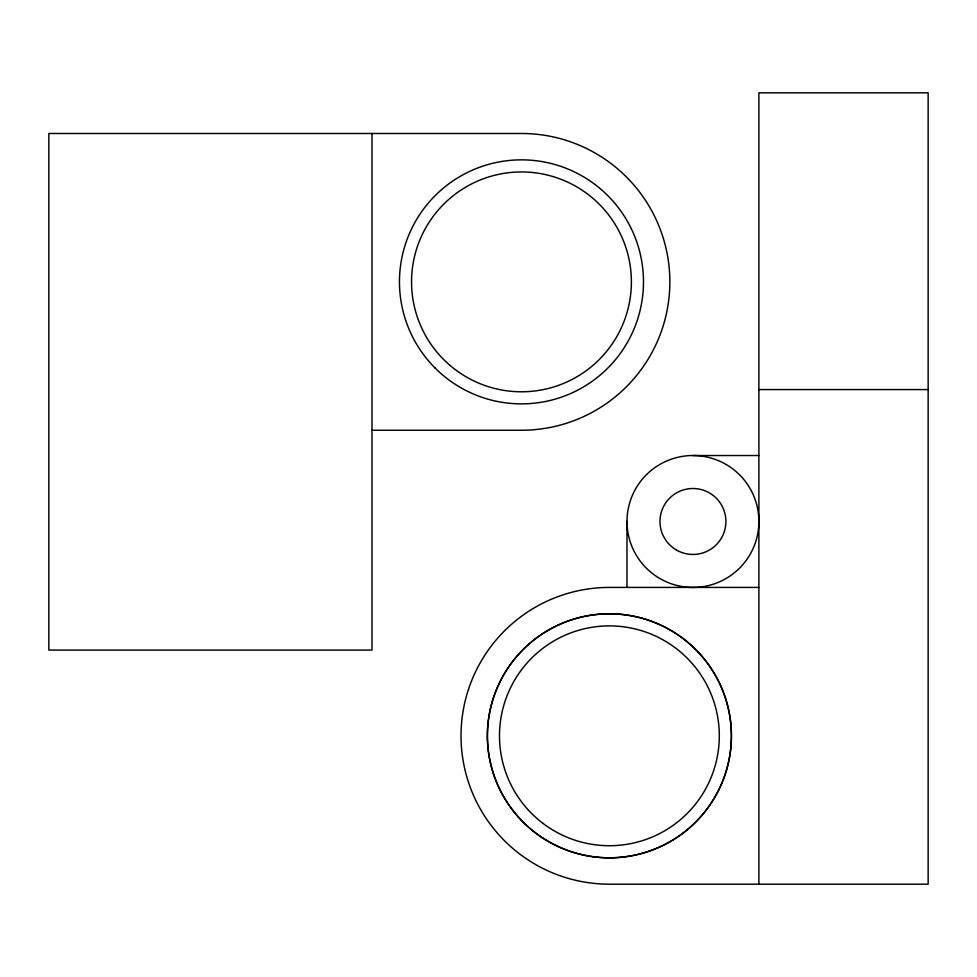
<?xml version="1.0" encoding="UTF-8"?>
<svg xmlns="http://www.w3.org/2000/svg" width="977" height="977" viewBox="0 0 977 977"><rect width="100%" height="100%" fill="white"/><g stroke="black" fill="none" stroke-linecap="round" stroke-linejoin="round"><path stroke-width="1.47" d="M758.885 389.579L928.15 389.579M371.993 430.246L521.474 430.246A148.382 148.382 0 0 0 669.856 281.865A148.382 148.382 0 0 0 521.474 133.483L48.85 133.483L48.85 650.071L371.993 650.071L371.993 133.483M692.937 455.526L758.885 455.526M758.885 587.421L609.404 587.421A148.382 148.382 0 0 0 461.022 735.803A148.382 148.382 0 0 0 609.404 884.185L928.15 884.185L928.15 92.815L758.885 92.815L758.885 884.185M626.99 521.474L626.99 587.421M693.658 587.421L692.937 587.421A65.947 65.947 0 0 1 635.709 488.708A65.947 65.947 0 0 1 749.811 488.085A65.947 65.947 0 0 1 693.658 587.421M542.894 823.318A109.912 109.912 0 0 0 718.437 749.64A109.912 109.912 0 0 0 566.868 634.452A109.912 109.912 0 0 0 542.894 823.318M676.45 550.027A32.974 32.974 0 0 0 725.911 521.474A32.974 32.974 0 0 0 676.45 492.921A32.974 32.974 0 0 0 676.45 550.027M542.137 837.594A122.003 122.003 0 0 0 731.187 743.155A122.003 122.003 0 0 0 554.887 626.66A122.003 122.003 0 0 0 542.137 837.594A122.003 122.003 0 0 0 731.187 743.155A122.003 122.003 0 0 0 554.887 626.66A122.003 122.003 0 0 0 542.137 837.594M435.205 368.134A122.003 122.003 0 0 0 639.324 313.446A122.003 122.003 0 0 0 489.892 164.014A122.003 122.003 0 0 0 435.205 368.134M450.116 365.471A109.912 109.912 0 0 0 629.554 301.856A109.912 109.912 0 0 0 484.751 178.266A109.912 109.912 0 0 0 450.116 365.471"/></g></svg>
